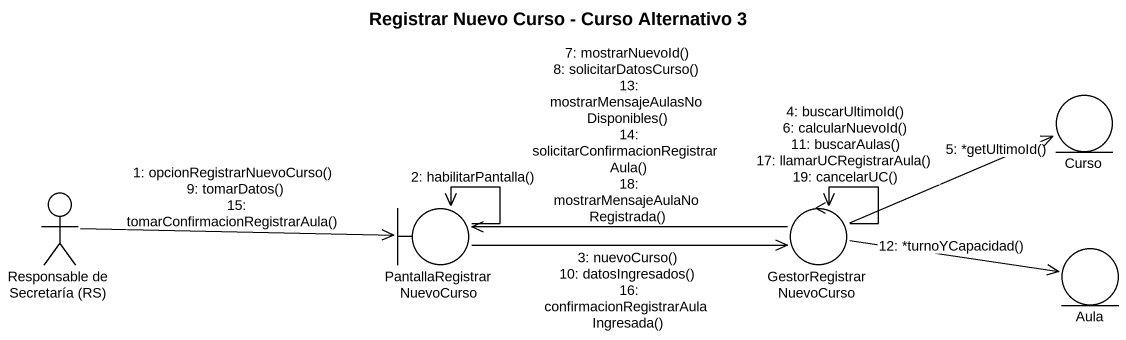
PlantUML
@startuml
title Registrar Nuevo Curso - Curso Alternativo 3
entity Curso
actor "Responsable de Secretaría (RS)" as Responsable_de_Secretaría_RS
boundary PantallaRegistrarNuevoCurso
control GestorRegistrarNuevoCurso
entity Aula
Responsable_de_Secretaría_RS -right-> PantallaRegistrarNuevoCurso : 1: opcionRegistrarNuevoCurso()\n9: tomarDatos()\n15: tomarConfirmacionRegistrarAula()
PantallaRegistrarNuevoCurso --> PantallaRegistrarNuevoCurso : 2: habilitarPantalla()
PantallaRegistrarNuevoCurso -right-> GestorRegistrarNuevoCurso : 3: nuevoCurso()\n10: datosIngresados()\n16: confirmacionRegistrarAulaIngresada()
GestorRegistrarNuevoCurso --> GestorRegistrarNuevoCurso : 4: buscarUltimoId()\n6: calcularNuevoId()\n11: buscarAulas()\n17: llamarUCRegistrarAula()\n19: cancelarUC()
GestorRegistrarNuevoCurso -right-> Curso : 5: *getUltimoId()
GestorRegistrarNuevoCurso -left-> PantallaRegistrarNuevoCurso : 7: mostrarNuevoId()\n8: solicitarDatosCurso()\n13: mostrarMensajeAulasNoDisponibles()\n14: solicitarConfirmacionRegistrarAula()\n18: mostrarMensajeAulaNoRegistrada()
GestorRegistrarNuevoCurso -right-> Aula : 12: *turnoYCapacidad()
@enduml
